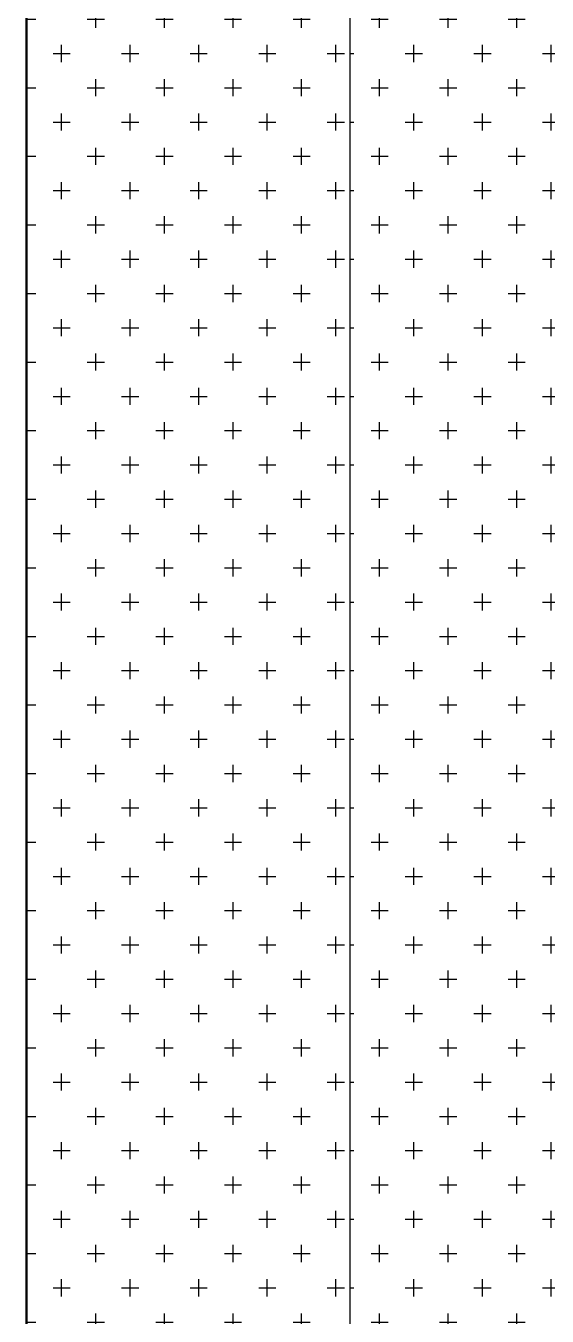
# Model space of a CAD drawing. Header units: millimetres. Extents: x 2113 to 34376, y 2901 to 25715.
# Drawn here: x 12458 to 13424, y 11334 to 13724 of the extents above; entities that cross this region are included whole.
import ezdxf

# ---------------------------------------------------------------- set-up
doc = ezdxf.new("R2010")
doc.units = ezdxf.units.MM

# ---------------------------------------------------------------- blocks, each defined once
blk = doc.blocks.new('1')
h = blk.add_hatch()
h.set_pattern_fill('CROSS', color=5, scale=10)
h.set_pattern_definition([(0, (-670751.29, 25356.47), (63.5, 63.5), [31.75, -95.25]), (90, (-670735.42, 25340.595), (-63.5, 63.5), [31.75, -95.25])])
h.paths.add_polyline_path([(13058.4, 14418.7), (12460, 14418.7), (12460, 10940.7), (13058.4, 10940.7)])
h = blk.add_hatch()
h.set_pattern_fill('CROSS', color=5, scale=10)
h.set_pattern_definition([(0, (-670352.89, 25356.47), (63.5, 63.5), [31.75, -95.25]), (90, (-670337.02, 25340.595), (-63.5, 63.5), [31.75, -95.25])])
h.paths.add_polyline_path([(13558.4, 14418.7), (13058.4, 14418.7), (13058.4, 10940.7), (13558.4, 10940.7)])
for p, q in [((12458.4, 14460.7), (12458.4, 10860.7)), ((12460, 14418.7), (12460, 10940.7)), ((13058.4, 14420.3), (13058.4, 10939.1))]:
    blk.add_line(p, q)

msp = doc.modelspace()

# ---------------------------------------------------------------- block references
msp.add_blockref('1', (0, 0))

doc.saveas('drawing.dxf')
